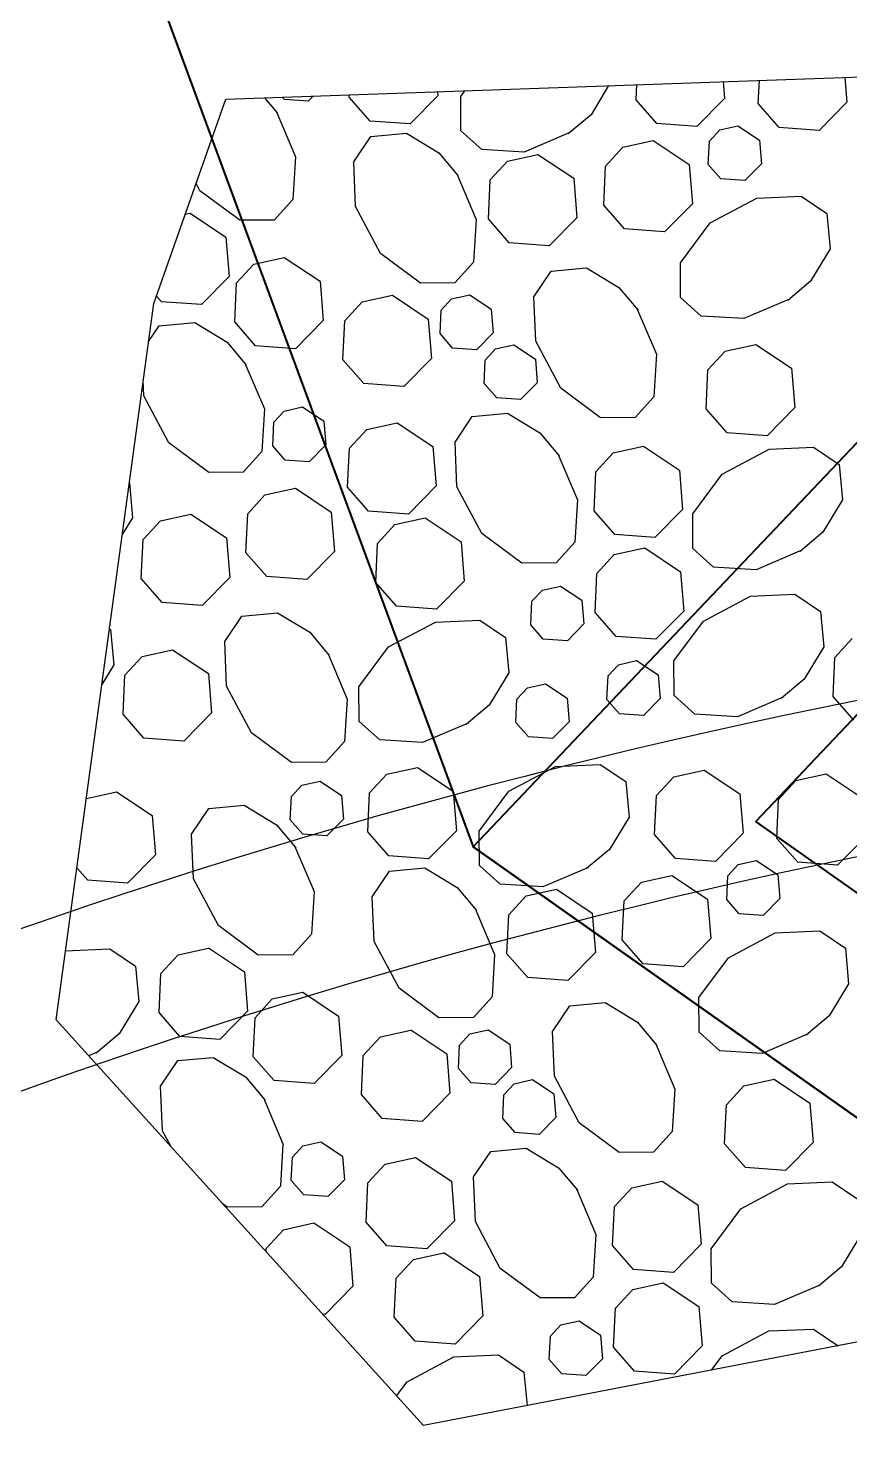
# Model space of a CAD drawing. Header units: inches. Extents: x -5337 to 1057, y 15227 to 19227.
# Drawn here: x -3662.13 to -3648.74, y 16303.41 to 16326.6 of the extents above; entities that cross this region are included whole.
import ezdxf

# ---------------------------------------------------------------- set-up
doc = ezdxf.new("R2010")
doc.units = ezdxf.units.IN
doc.header["$LTSCALE"] = 150
doc.header["$MEASUREMENT"] = 0
for name, color, linetype in [('COMT-MIN', 84, 'Continuous'), ('Level 28', 7, 'Continuous'), ('PAVING', 7, 'Continuous'), ('STORM', 7, 'Continuous')]:
    doc.layers.add(name, color=color, linetype=linetype)

msp = doc.modelspace()

# ---------------------------------------------------------------- linework, layer by layer
at = {"layer": 'COMT-MIN', "color": 5, "linetype": 'Continuous', "lineweight": 40}
for p, q in [((-3654.877, 16313.243), (-3622.085, 16347.806)), ((-3650.267, 16313.66), (-3620.183, 16345.451)), ((-3619.492, 16291.932), (-3650.267, 16313.66)), ((-3620.89, 16289.247), (-3654.877, 16313.243))]:
    msp.add_line(p, q, dxfattribs=at)
at = {"layer": 'Level 28', "color": 250, "linetype": 'Continuous', "lineweight": 40}
for p, q in [((-3668.528, 16350.221), (-3654.877, 16313.243)), ((-3654.877, 16313.243), (-3620.89, 16289.247))]:
    msp.add_line(p, q, dxfattribs=at)
at = {"layer": 'PAVING', "color": 1}
for p, q in [((-3658.912, 16325.445), (-3643.335, 16325.995)), ((-3650.797, 16325.732), (-3650.774, 16325.456)), ((-3650.225, 16325.372), (-3650.207, 16325.753)), ((-3648.813, 16325.802), (-3648.78, 16325.394)), ((-3657.959, 16325.441), (-3657.992, 16325.478)), ((-3657.486, 16325.496), (-3657.568, 16325.412)), ((-3656.899, 16325.477), (-3656.897, 16325.517)), ((-3656.558, 16325.088), (-3656.899, 16325.477)), ((-3655.453, 16325.499), (-3655.906, 16325.04)), ((-3655.459, 16325.567), (-3655.453, 16325.499)), ((-3655.08, 16325.491), (-3655.012, 16325.583)), ((-3655.077, 16324.928), (-3655.08, 16325.491)), ((-3652.668, 16325.666), (-3652.955, 16325.192)), ((-3652.22, 16325.435), (-3652.208, 16325.682)), ((-3660.088, 16322.11), (-3658.912, 16325.445)), ((-3658.281, 16325.468), (-3658.074, 16325.221)), ((-3658.094, 16325.251), (-3657.776, 16324.504)), ((-3657.568, 16325.412), (-3657.959, 16325.441)), ((-3651.879, 16325.046), (-3652.22, 16325.435)), ((-3650.774, 16325.456), (-3651.227, 16324.997)), ((-3649.884, 16324.983), (-3650.225, 16325.372)), ((-3648.78, 16325.394), (-3649.232, 16324.934)), ((-3655.906, 16325.04), (-3656.558, 16325.088)), ((-3652.955, 16325.192), (-3653.328, 16324.879)), ((-3651.227, 16324.997), (-3651.879, 16325.046)), ((-3650.854, 16324.944), (-3650.557, 16325.01)), ((-3650.557, 16325.01), (-3650.207, 16324.777)), ((-3656.827, 16324.42), (-3656.546, 16324.837)), ((-3656.546, 16324.837), (-3655.967, 16324.89)), ((-3655.967, 16324.89), (-3655.44, 16324.571)), ((-3654.739, 16324.623), (-3655.077, 16324.928)), ((-3653.298, 16324.899), (-3654.045, 16324.581)), ((-3651.024, 16324.76), (-3650.854, 16324.944)), ((-3650.207, 16324.777), (-3650.175, 16324.391)), ((-3649.232, 16324.934), (-3649.884, 16324.983)), ((-3655.44, 16324.571), (-3655.127, 16324.197)), ((-3654.045, 16324.581), (-3654.739, 16324.623)), ((-3654.317, 16324.433), (-3653.82, 16324.543)), ((-3653.82, 16324.543), (-3653.236, 16324.154)), ((-3652.716, 16324.353), (-3652.434, 16324.66)), ((-3652.434, 16324.66), (-3651.938, 16324.769)), ((-3651.938, 16324.77), (-3651.354, 16324.381)), ((-3651.042, 16324.378), (-3651.024, 16324.76)), ((-3657.776, 16324.504), (-3657.818, 16323.809)), ((-3656.796, 16323.692), (-3656.827, 16324.42)), ((-3654.599, 16324.127), (-3654.317, 16324.433)), ((-3652.747, 16323.716), (-3652.716, 16324.353)), ((-3651.354, 16324.381), (-3651.301, 16323.738)), ((-3650.838, 16324.144), (-3651.042, 16324.378)), ((-3650.175, 16324.391), (-3650.446, 16324.116)), ((-3655.147, 16324.227), (-3654.829, 16323.48)), ((-3654.629, 16323.49), (-3654.599, 16324.127)), ((-3653.236, 16324.154), (-3653.184, 16323.511)), ((-3650.446, 16324.116), (-3650.838, 16324.144)), ((-3659.337, 16323.952), (-3659.398, 16324.067)), ((-3658.686, 16323.469), (-3659.337, 16323.952)), ((-3650.251, 16323.831), (-3649.523, 16323.862)), ((-3649.523, 16323.862), (-3649.106, 16323.581)), ((-3657.818, 16323.809), (-3658.123, 16323.472)), ((-3656.39, 16322.929), (-3656.796, 16323.692)), ((-3652.406, 16323.327), (-3652.747, 16323.716)), ((-3651.301, 16323.738), (-3651.754, 16323.279)), ((-3651.013, 16323.425), (-3650.251, 16323.831)), ((-3659.575, 16323.567), (-3659.497, 16323.584)), ((-3659.497, 16323.584), (-3658.913, 16323.195)), ((-3658.123, 16323.472), (-3658.686, 16323.469)), ((-3654.829, 16323.48), (-3654.871, 16322.786)), ((-3654.288, 16323.1), (-3654.629, 16323.49)), ((-3653.184, 16323.511), (-3653.636, 16323.052)), ((-3651.497, 16322.774), (-3651.013, 16323.425)), ((-3649.106, 16323.581), (-3649.052, 16323.002)), ((-3658.913, 16323.195), (-3658.86, 16322.552)), ((-3651.754, 16323.279), (-3652.406, 16323.327)), ((-3655.739, 16322.445), (-3656.39, 16322.929)), ((-3653.636, 16323.052), (-3654.288, 16323.1)), ((-3649.052, 16323.002), (-3649.372, 16322.475)), ((-3658.739, 16322.447), (-3658.456, 16322.753)), ((-3658.456, 16322.753), (-3657.961, 16322.863)), ((-3657.961, 16322.863), (-3657.377, 16322.475)), ((-3654.871, 16322.786), (-3655.176, 16322.449)), ((-3653.605, 16322.64), (-3653.026, 16322.693)), ((-3653.026, 16322.693), (-3652.499, 16322.373)), ((-3651.494, 16322.211), (-3651.497, 16322.774)), ((-3658.86, 16322.552), (-3659.313, 16322.093)), ((-3657.377, 16322.475), (-3657.324, 16321.832)), ((-3653.886, 16322.222), (-3653.605, 16322.64)), ((-3649.372, 16322.475), (-3649.745, 16322.162)), ((-3659.965, 16322.141), (-3660.045, 16322.233)), ((-3658.769, 16321.81), (-3658.739, 16322.447)), ((-3656.691, 16322.136), (-3656.195, 16322.246)), ((-3656.195, 16322.246), (-3655.611, 16321.857)), ((-3655.176, 16322.449), (-3655.739, 16322.445)), ((-3655.231, 16322.185), (-3654.934, 16322.251)), ((-3654.934, 16322.251), (-3654.583, 16322.018)), ((-3652.499, 16322.373), (-3652.186, 16322.001)), ((-3661.684, 16310.421), (-3660.088, 16322.11)), ((-3659.313, 16322.093), (-3659.965, 16322.141)), ((-3656.974, 16321.83), (-3656.691, 16322.136)), ((-3655.419, 16321.619), (-3655.401, 16322.001)), ((-3655.401, 16322.001), (-3655.231, 16322.185)), ((-3654.583, 16322.018), (-3654.552, 16321.632)), ((-3653.855, 16321.495), (-3653.886, 16322.222)), ((-3652.206, 16322.03), (-3651.888, 16321.284)), ((-3651.156, 16321.906), (-3651.494, 16322.211)), ((-3649.715, 16322.182), (-3650.461, 16321.864)), ((-3660, 16321.747), (-3659.421, 16321.8)), ((-3659.421, 16321.8), (-3658.894, 16321.48)), ((-3658.428, 16321.421), (-3658.769, 16321.81)), ((-3657.324, 16321.832), (-3657.777, 16321.372)), ((-3657.004, 16321.193), (-3656.974, 16321.83)), ((-3655.611, 16321.857), (-3655.558, 16321.214)), ((-3650.461, 16321.864), (-3651.156, 16321.906)), ((-3660.173, 16321.489), (-3660, 16321.747)), ((-3655.214, 16321.385), (-3655.419, 16321.619)), ((-3654.552, 16321.632), (-3654.823, 16321.356)), ((-3658.894, 16321.48), (-3658.581, 16321.107)), ((-3657.777, 16321.372), (-3658.428, 16321.421)), ((-3654.823, 16321.356), (-3655.214, 16321.385)), ((-3654.68, 16321.187), (-3654.511, 16321.371)), ((-3654.511, 16321.371), (-3654.213, 16321.436)), ((-3654.213, 16321.437), (-3653.863, 16321.203)), ((-3653.449, 16320.732), (-3653.855, 16321.495)), ((-3651.046, 16321.027), (-3650.764, 16321.333)), ((-3650.764, 16321.333), (-3650.267, 16321.443)), ((-3650.267, 16321.443), (-3649.683, 16321.055)), ((-3658.601, 16321.137), (-3658.283, 16320.39)), ((-3656.663, 16320.804), (-3657.004, 16321.193)), ((-3655.558, 16321.214), (-3656.011, 16320.755)), ((-3654.698, 16320.805), (-3654.68, 16321.187)), ((-3653.863, 16321.203), (-3653.831, 16320.818)), ((-3651.888, 16321.284), (-3651.93, 16320.589)), ((-3660.25, 16320.602), (-3660.26, 16320.85)), ((-3651.076, 16320.39), (-3651.046, 16321.027)), ((-3649.683, 16321.055), (-3649.631, 16320.412)), ((-3659.844, 16319.839), (-3660.25, 16320.602)), ((-3656.011, 16320.755), (-3656.663, 16320.804)), ((-3654.494, 16320.571), (-3654.698, 16320.805)), ((-3653.831, 16320.818), (-3654.103, 16320.542)), ((-3652.798, 16320.248), (-3653.449, 16320.732)), ((-3658.283, 16320.39), (-3658.325, 16319.696)), ((-3657.961, 16320.357), (-3657.663, 16320.423)), ((-3657.663, 16320.423), (-3657.313, 16320.189)), ((-3654.103, 16320.542), (-3654.494, 16320.571)), ((-3651.93, 16320.589), (-3652.235, 16320.252)), ((-3650.735, 16320.001), (-3651.076, 16320.39)), ((-3649.631, 16320.412), (-3650.083, 16319.952)), ((-3658.148, 16319.791), (-3658.13, 16320.173)), ((-3658.13, 16320.173), (-3657.961, 16320.357)), ((-3657.313, 16320.189), (-3657.281, 16319.804)), ((-3656.615, 16320.056), (-3656.119, 16320.166)), ((-3656.119, 16320.166), (-3655.535, 16319.777)), ((-3655.174, 16319.848), (-3654.894, 16320.265)), ((-3654.894, 16320.265), (-3654.315, 16320.319)), ((-3654.315, 16320.319), (-3653.788, 16319.999)), ((-3652.235, 16320.252), (-3652.798, 16320.248)), ((-3656.898, 16319.75), (-3656.615, 16320.056)), ((-3653.788, 16319.999), (-3653.474, 16319.626)), ((-3650.083, 16319.952), (-3650.735, 16320.001)), ((-3659.193, 16319.355), (-3659.844, 16319.839)), ((-3658.325, 16319.696), (-3658.63, 16319.359)), ((-3657.944, 16319.557), (-3658.148, 16319.791)), ((-3657.281, 16319.804), (-3657.553, 16319.528)), ((-3656.928, 16319.113), (-3656.898, 16319.75)), ((-3655.535, 16319.777), (-3655.482, 16319.134)), ((-3655.143, 16319.121), (-3655.174, 16319.848)), ((-3652.875, 16319.366), (-3652.593, 16319.672)), ((-3652.593, 16319.672), (-3652.097, 16319.782)), ((-3652.097, 16319.782), (-3651.513, 16319.394)), ((-3650.812, 16319.329), (-3650.05, 16319.735)), ((-3650.05, 16319.735), (-3649.322, 16319.766)), ((-3649.322, 16319.766), (-3648.905, 16319.486)), ((-3657.553, 16319.528), (-3657.944, 16319.557)), ((-3653.494, 16319.656), (-3653.176, 16318.909)), ((-3648.905, 16319.486), (-3648.851, 16318.906)), ((-3658.63, 16319.359), (-3659.193, 16319.355)), ((-3652.905, 16318.729), (-3652.875, 16319.366)), ((-3651.513, 16319.394), (-3651.46, 16318.751)), ((-3651.296, 16318.678), (-3650.812, 16319.329)), ((-3660.488, 16319.179), (-3660.436, 16318.615)), ((-3658.557, 16318.681), (-3658.275, 16318.988)), ((-3658.275, 16318.988), (-3657.778, 16319.097)), ((-3657.778, 16319.097), (-3657.195, 16318.709)), ((-3656.587, 16318.724), (-3656.928, 16319.113)), ((-3655.482, 16319.134), (-3655.935, 16318.675)), ((-3654.738, 16318.358), (-3655.143, 16319.121)), ((-3653.176, 16318.909), (-3653.219, 16318.215)), ((-3651.46, 16318.751), (-3651.913, 16318.292)), ((-3648.851, 16318.906), (-3649.171, 16318.38)), ((-3660.436, 16318.615), (-3660.603, 16318.34)), ((-3660.265, 16318.258), (-3659.982, 16318.565)), ((-3659.982, 16318.565), (-3659.486, 16318.674)), ((-3659.486, 16318.675), (-3658.902, 16318.286)), ((-3658.587, 16318.044), (-3658.557, 16318.681)), ((-3657.195, 16318.709), (-3657.142, 16318.066)), ((-3655.935, 16318.675), (-3656.587, 16318.724)), ((-3656.155, 16318.503), (-3655.659, 16318.613)), ((-3655.659, 16318.613), (-3655.075, 16318.224)), ((-3652.564, 16318.34), (-3652.905, 16318.729)), ((-3651.293, 16318.115), (-3651.296, 16318.678)), ((-3658.902, 16318.286), (-3658.849, 16317.643)), ((-3656.437, 16318.197), (-3656.155, 16318.503)), ((-3654.086, 16317.874), (-3654.738, 16318.358)), ((-3651.913, 16318.292), (-3652.564, 16318.34)), ((-3649.171, 16318.38), (-3649.544, 16318.066)), ((-3660.295, 16317.622), (-3660.265, 16318.258)), ((-3657.142, 16318.066), (-3657.594, 16317.607)), ((-3656.468, 16317.56), (-3656.437, 16318.197)), ((-3655.075, 16318.224), (-3655.022, 16317.581)), ((-3653.219, 16318.215), (-3653.524, 16317.877)), ((-3652.575, 16318.013), (-3652.079, 16318.123)), ((-3652.079, 16318.123), (-3651.495, 16317.734)), ((-3650.955, 16317.811), (-3651.293, 16318.115)), ((-3649.514, 16318.086), (-3650.261, 16317.768)), ((-3658.246, 16317.655), (-3658.587, 16318.044)), ((-3653.524, 16317.877), (-3654.086, 16317.874)), ((-3652.858, 16317.707), (-3652.575, 16318.013)), ((-3659.954, 16317.232), (-3660.295, 16317.622)), ((-3658.849, 16317.643), (-3659.302, 16317.184)), ((-3657.594, 16317.607), (-3658.246, 16317.655)), ((-3652.888, 16317.07), (-3652.858, 16317.707)), ((-3651.495, 16317.734), (-3651.442, 16317.091)), ((-3650.261, 16317.768), (-3650.955, 16317.811)), ((-3656.127, 16317.17), (-3656.468, 16317.56)), ((-3655.022, 16317.581), (-3655.475, 16317.122)), ((-3653.919, 16317.252), (-3653.749, 16317.435)), ((-3653.749, 16317.435), (-3653.452, 16317.501)), ((-3653.452, 16317.501), (-3653.102, 16317.268)), ((-3650.355, 16317.335), (-3649.628, 16317.366)), ((-3649.628, 16317.366), (-3649.21, 16317.085)), ((-3659.302, 16317.184), (-3659.954, 16317.232)), ((-3655.475, 16317.122), (-3656.127, 16317.17)), ((-3653.937, 16316.87), (-3653.919, 16317.252)), ((-3653.102, 16317.268), (-3653.07, 16316.882)), ((-3651.118, 16316.93), (-3650.355, 16317.335)), ((-3658.932, 16316.595), (-3658.651, 16317.012)), ((-3658.651, 16317.012), (-3658.072, 16317.066)), ((-3658.072, 16317.066), (-3657.545, 16316.746)), ((-3656.258, 16316.508), (-3655.495, 16316.913)), ((-3655.495, 16316.913), (-3654.768, 16316.944)), ((-3654.768, 16316.944), (-3654.35, 16316.663)), ((-3652.547, 16316.68), (-3652.888, 16317.07)), ((-3651.442, 16317.091), (-3651.895, 16316.632)), ((-3651.602, 16316.278), (-3651.118, 16316.93)), ((-3649.21, 16317.085), (-3649.157, 16316.507)), ((-3660.812, 16316.805), (-3660.795, 16316.794)), ((-3660.795, 16316.794), (-3660.742, 16316.215)), ((-3657.545, 16316.746), (-3657.231, 16316.373)), ((-3654.35, 16316.663), (-3654.297, 16316.084)), ((-3653.733, 16316.636), (-3653.937, 16316.87)), ((-3653.07, 16316.882), (-3653.341, 16316.607)), ((-3651.895, 16316.632), (-3652.547, 16316.68)), ((-3660.278, 16316.351), (-3659.782, 16316.461)), ((-3659.782, 16316.461), (-3659.198, 16316.073)), ((-3658.901, 16315.867), (-3658.932, 16316.595)), ((-3656.742, 16315.856), (-3656.258, 16316.508)), ((-3653.341, 16316.607), (-3653.733, 16316.636)), ((-3649.157, 16316.507), (-3649.476, 16315.98)), ((-3648.976, 16316.337), (-3648.693, 16316.643)), ((-3660.742, 16316.215), (-3660.937, 16315.894)), ((-3660.561, 16316.045), (-3660.278, 16316.351)), ((-3657.252, 16316.403), (-3656.934, 16315.656)), ((-3652.677, 16316.034), (-3652.508, 16316.218)), ((-3652.508, 16316.218), (-3652.21, 16316.284)), ((-3652.21, 16316.284), (-3651.86, 16316.051)), ((-3651.598, 16315.715), (-3651.602, 16316.278)), ((-3649.006, 16315.7), (-3648.976, 16316.337)), ((-3660.591, 16315.408), (-3660.561, 16316.045)), ((-3659.198, 16316.073), (-3659.145, 16315.43)), ((-3654.297, 16316.084), (-3654.616, 16315.558)), ((-3652.695, 16315.652), (-3652.677, 16316.034)), ((-3651.86, 16316.051), (-3651.828, 16315.665)), ((-3649.476, 16315.98), (-3649.85, 16315.666)), ((-3658.495, 16315.105), (-3658.901, 16315.867)), ((-3656.738, 16315.293), (-3656.742, 16315.856)), ((-3654.163, 16315.656), (-3653.993, 16315.84)), ((-3653.993, 16315.84), (-3653.696, 16315.906)), ((-3653.695, 16315.906), (-3653.345, 16315.673)), ((-3656.934, 16315.656), (-3656.976, 16314.962)), ((-3654.616, 16315.558), (-3654.99, 16315.244)), ((-3654.181, 16315.274), (-3654.163, 16315.656)), ((-3653.345, 16315.673), (-3653.313, 16315.287)), ((-3652.491, 16315.418), (-3652.695, 16315.652)), ((-3651.828, 16315.665), (-3652.1, 16315.389)), ((-3651.261, 16315.411), (-3651.598, 16315.715)), ((-3649.82, 16315.686), (-3650.567, 16315.368)), ((-3648.665, 16315.311), (-3649.006, 16315.7)), ((-3660.25, 16315.019), (-3660.591, 16315.408)), ((-3659.145, 16315.43), (-3659.598, 16314.971)), ((-3656.401, 16314.989), (-3656.738, 16315.293)), ((-3653.976, 16315.04), (-3654.181, 16315.274)), ((-3653.313, 16315.287), (-3653.585, 16315.011)), ((-3652.1, 16315.389), (-3652.491, 16315.418)), ((-3650.567, 16315.368), (-3651.261, 16315.411)), ((-3657.843, 16314.621), (-3658.495, 16315.105)), ((-3654.96, 16315.264), (-3655.706, 16314.946)), ((-3653.585, 16315.011), (-3653.976, 16315.04)), ((-3659.598, 16314.971), (-3660.25, 16315.019)), ((-3656.976, 16314.962), (-3657.281, 16314.625)), ((-3655.706, 16314.946), (-3656.401, 16314.989)), ((-3657.281, 16314.625), (-3657.843, 16314.621)), ((-3653.532, 16314.559), (-3652.804, 16314.59)), ((-3652.804, 16314.59), (-3652.387, 16314.309)), ((-3656.567, 16314.125), (-3656.284, 16314.431)), ((-3656.284, 16314.431), (-3655.788, 16314.541)), ((-3655.788, 16314.541), (-3655.204, 16314.152)), ((-3654.295, 16314.153), (-3653.532, 16314.559)), ((-3651.888, 16314.083), (-3651.605, 16314.389)), ((-3651.605, 16314.389), (-3651.109, 16314.498)), ((-3651.109, 16314.499), (-3650.526, 16314.11)), ((-3649.611, 16314.326), (-3649.115, 16314.436)), ((-3649.115, 16314.436), (-3648.531, 16314.047)), ((-3661.19, 16314.035), (-3660.7, 16314.144)), ((-3660.7, 16314.144), (-3660.116, 16313.755)), ((-3657.844, 16314.068), (-3657.674, 16314.251)), ((-3657.674, 16314.251), (-3657.377, 16314.317)), ((-3657.377, 16314.317), (-3657.026, 16314.084)), ((-3656.597, 16313.488), (-3656.567, 16314.125)), ((-3655.204, 16314.152), (-3655.151, 16313.509)), ((-3654.778, 16313.501), (-3654.295, 16314.153)), ((-3652.387, 16314.309), (-3652.334, 16313.73)), ((-3650.526, 16314.11), (-3650.472, 16313.467)), ((-3649.893, 16314.02), (-3649.611, 16314.326)), ((-3659.191, 16313.87), (-3658.613, 16313.924)), ((-3658.613, 16313.924), (-3658.085, 16313.605)), ((-3657.862, 16313.685), (-3657.844, 16314.068)), ((-3657.026, 16314.084), (-3656.995, 16313.698)), ((-3651.918, 16313.446), (-3651.888, 16314.083)), ((-3649.923, 16313.383), (-3649.893, 16314.02)), ((-3660.116, 16313.755), (-3660.063, 16313.113)), ((-3659.472, 16313.453), (-3659.191, 16313.87)), ((-3657.658, 16313.452), (-3657.862, 16313.685)), ((-3656.995, 16313.698), (-3657.266, 16313.423)), ((-3652.334, 16313.73), (-3652.653, 16313.203)), ((-3659.441, 16312.726), (-3659.472, 16313.453)), ((-3658.085, 16313.605), (-3657.772, 16313.231)), ((-3657.266, 16313.423), (-3657.658, 16313.452)), ((-3656.256, 16313.099), (-3656.597, 16313.488)), ((-3655.151, 16313.509), (-3655.604, 16313.05)), ((-3654.775, 16312.939), (-3654.778, 16313.501)), ((-3651.577, 16313.056), (-3651.918, 16313.446)), ((-3650.472, 16313.467), (-3650.925, 16313.008)), ((-3657.792, 16313.261), (-3657.474, 16312.515)), ((-3652.653, 16313.203), (-3653.026, 16312.89)), ((-3649.582, 16312.993), (-3649.923, 16313.383)), ((-3648.478, 16313.404), (-3648.931, 16312.945)), ((-3660.063, 16313.113), (-3660.516, 16312.653)), ((-3655.604, 16313.05), (-3656.256, 16313.099)), ((-3650.925, 16313.008), (-3651.577, 16313.056)), ((-3650.722, 16312.771), (-3650.553, 16312.955)), ((-3650.553, 16312.955), (-3650.255, 16313.02)), ((-3650.255, 16313.021), (-3649.905, 16312.787)), ((-3648.931, 16312.945), (-3649.582, 16312.993)), ((-3661.167, 16312.702), (-3661.345, 16312.904)), ((-3659.036, 16311.963), (-3659.441, 16312.726)), ((-3656.525, 16312.43), (-3656.244, 16312.847)), ((-3656.244, 16312.847), (-3655.665, 16312.901)), ((-3655.665, 16312.901), (-3655.139, 16312.581)), ((-3654.438, 16312.634), (-3654.775, 16312.939)), ((-3652.996, 16312.91), (-3653.743, 16312.591)), ((-3652.132, 16312.67), (-3651.636, 16312.78)), ((-3651.636, 16312.78), (-3651.052, 16312.392)), ((-3650.74, 16312.389), (-3650.722, 16312.771)), ((-3649.905, 16312.787), (-3649.873, 16312.402)), ((-3660.516, 16312.653), (-3661.167, 16312.702)), ((-3657.474, 16312.515), (-3657.517, 16311.82)), ((-3655.139, 16312.581), (-3654.825, 16312.208)), ((-3653.743, 16312.591), (-3654.438, 16312.634)), ((-3654.015, 16312.444), (-3653.519, 16312.553)), ((-3653.519, 16312.554), (-3652.935, 16312.165)), ((-3652.415, 16312.364), (-3652.132, 16312.67)), ((-3656.494, 16311.702), (-3656.525, 16312.43)), ((-3654.297, 16312.137), (-3654.015, 16312.444)), ((-3652.445, 16311.727), (-3652.415, 16312.364)), ((-3651.052, 16312.392), (-3650.999, 16311.749)), ((-3650.536, 16312.155), (-3650.74, 16312.389)), ((-3649.873, 16312.402), (-3650.145, 16312.126)), ((-3654.845, 16312.238), (-3654.527, 16311.491)), ((-3654.327, 16311.5), (-3654.297, 16312.137)), ((-3652.935, 16312.165), (-3652.882, 16311.522)), ((-3650.145, 16312.126), (-3650.536, 16312.155)), ((-3658.384, 16311.479), (-3659.036, 16311.963)), ((-3657.517, 16311.82), (-3657.821, 16311.483)), ((-3650.712, 16311.436), (-3649.949, 16311.842)), ((-3649.949, 16311.842), (-3649.221, 16311.873)), ((-3649.221, 16311.873), (-3648.804, 16311.592)), ((-3661.53, 16311.55), (-3660.806, 16311.581)), ((-3660.806, 16311.581), (-3660.389, 16311.3)), ((-3659.691, 16311.485), (-3659.195, 16311.594)), ((-3659.195, 16311.595), (-3658.611, 16311.206)), ((-3656.088, 16310.94), (-3656.494, 16311.702)), ((-3652.104, 16311.338), (-3652.445, 16311.727)), ((-3650.999, 16311.749), (-3651.452, 16311.289)), ((-3648.804, 16311.592), (-3648.751, 16311.013)), ((-3659.974, 16311.178), (-3659.691, 16311.485)), ((-3657.821, 16311.483), (-3658.384, 16311.479)), ((-3654.527, 16311.491), (-3654.57, 16310.797)), ((-3653.986, 16311.111), (-3654.327, 16311.5)), ((-3652.882, 16311.522), (-3653.335, 16311.063)), ((-3651.452, 16311.289), (-3652.104, 16311.338)), ((-3651.195, 16310.785), (-3650.712, 16311.436)), ((-3660.389, 16311.3), (-3660.336, 16310.721)), ((-3660.004, 16310.541), (-3659.974, 16311.178)), ((-3658.611, 16311.206), (-3658.558, 16310.563)), ((-3653.335, 16311.063), (-3653.986, 16311.111)), ((-3658.155, 16310.764), (-3657.659, 16310.874)), ((-3657.659, 16310.874), (-3657.075, 16310.485)), ((-3655.437, 16310.456), (-3656.088, 16310.94)), ((-3648.751, 16311.013), (-3649.07, 16310.486)), ((-3660.336, 16310.721), (-3660.655, 16310.194)), ((-3658.437, 16310.458), (-3658.155, 16310.764)), ((-3654.57, 16310.797), (-3654.874, 16310.46)), ((-3653.584, 16310.233), (-3653.303, 16310.65)), ((-3653.303, 16310.65), (-3652.724, 16310.704)), ((-3652.724, 16310.704), (-3652.197, 16310.384)), ((-3651.192, 16310.222), (-3651.195, 16310.785)), ((-3655.69, 16303.803), (-3661.684, 16310.421)), ((-3659.663, 16310.152), (-3660.004, 16310.541)), ((-3658.558, 16310.563), (-3659.011, 16310.104)), ((-3658.467, 16309.821), (-3658.437, 16310.458)), ((-3657.075, 16310.485), (-3657.022, 16309.843)), ((-3654.874, 16310.46), (-3655.437, 16310.456)), ((-3649.07, 16310.486), (-3649.443, 16310.173)), ((-3660.655, 16310.194), (-3661.028, 16309.881)), ((-3656.389, 16310.147), (-3655.893, 16310.256)), ((-3655.893, 16310.257), (-3655.309, 16309.868)), ((-3655.099, 16310.012), (-3654.93, 16310.196)), ((-3654.93, 16310.196), (-3654.632, 16310.261)), ((-3654.632, 16310.262), (-3654.281, 16310.028)), ((-3653.553, 16309.506), (-3653.584, 16310.233)), ((-3652.197, 16310.384), (-3651.884, 16310.011)), ((-3650.854, 16309.917), (-3651.192, 16310.222)), ((-3649.413, 16310.193), (-3650.16, 16309.875)), ((-3659.011, 16310.104), (-3659.663, 16310.152)), ((-3656.672, 16309.841), (-3656.389, 16310.147)), ((-3655.117, 16309.63), (-3655.099, 16310.012)), ((-3654.281, 16310.028), (-3654.25, 16309.643)), ((-3651.904, 16310.041), (-3651.586, 16309.294)), ((-3660.998, 16309.901), (-3661.153, 16309.835)), ((-3659.979, 16309.34), (-3659.698, 16309.757)), ((-3659.698, 16309.757), (-3659.119, 16309.811)), ((-3659.119, 16309.811), (-3658.592, 16309.491)), ((-3658.127, 16309.432), (-3658.467, 16309.821)), ((-3657.022, 16309.843), (-3657.475, 16309.383)), ((-3656.702, 16309.204), (-3656.672, 16309.841)), ((-3655.309, 16309.868), (-3655.256, 16309.225)), ((-3650.16, 16309.875), (-3650.854, 16309.917)), ((-3658.592, 16309.491), (-3658.279, 16309.118)), ((-3654.913, 16309.396), (-3655.117, 16309.63)), ((-3654.25, 16309.643), (-3654.521, 16309.367)), ((-3653.147, 16308.743), (-3653.553, 16309.506)), ((-3659.948, 16308.612), (-3659.979, 16309.34)), ((-3657.475, 16309.383), (-3658.127, 16309.432)), ((-3654.521, 16309.367), (-3654.913, 16309.396)), ((-3654.378, 16309.198), (-3654.209, 16309.381)), ((-3654.209, 16309.381), (-3653.911, 16309.447)), ((-3653.911, 16309.447), (-3653.561, 16309.214)), ((-3651.586, 16309.294), (-3651.628, 16308.6)), ((-3650.744, 16309.038), (-3650.462, 16309.344)), ((-3650.462, 16309.344), (-3649.965, 16309.454)), ((-3649.965, 16309.454), (-3649.382, 16309.065)), ((-3658.299, 16309.148), (-3657.981, 16308.401)), ((-3656.361, 16308.814), (-3656.702, 16309.204)), ((-3655.256, 16309.225), (-3655.709, 16308.766)), ((-3654.396, 16308.815), (-3654.378, 16309.198)), ((-3653.561, 16309.214), (-3653.529, 16308.828)), ((-3650.774, 16308.401), (-3650.744, 16309.038)), ((-3649.382, 16309.065), (-3649.329, 16308.422)), ((-3655.709, 16308.766), (-3656.361, 16308.814)), ((-3654.192, 16308.582), (-3654.396, 16308.815)), ((-3653.529, 16308.828), (-3653.801, 16308.553)), ((-3659.808, 16308.35), (-3659.948, 16308.612)), ((-3653.801, 16308.553), (-3654.192, 16308.582)), ((-3652.496, 16308.259), (-3653.147, 16308.743)), ((-3651.628, 16308.6), (-3651.933, 16308.263)), ((-3657.981, 16308.401), (-3658.023, 16307.707)), ((-3657.828, 16308.184), (-3657.659, 16308.367)), ((-3657.659, 16308.367), (-3657.361, 16308.433)), ((-3657.361, 16308.434), (-3657.011, 16308.2)), ((-3654.592, 16308.276), (-3654.013, 16308.329)), ((-3654.013, 16308.329), (-3653.486, 16308.01)), ((-3650.433, 16308.011), (-3650.774, 16308.401)), ((-3649.329, 16308.422), (-3649.781, 16307.963)), ((-3657.846, 16307.801), (-3657.828, 16308.184)), ((-3657.011, 16308.2), (-3656.979, 16307.814)), ((-3656.313, 16308.067), (-3655.817, 16308.176)), ((-3655.817, 16308.177), (-3655.233, 16307.788)), ((-3654.873, 16307.859), (-3654.592, 16308.276)), ((-3651.933, 16308.263), (-3652.496, 16308.259)), ((-3656.596, 16307.761), (-3656.313, 16308.067)), ((-3654.841, 16307.131), (-3654.873, 16307.859)), ((-3653.486, 16308.01), (-3653.172, 16307.637)), ((-3649.781, 16307.963), (-3650.433, 16308.011)), ((-3658.023, 16307.707), (-3658.328, 16307.369)), ((-3657.642, 16307.568), (-3657.846, 16307.801)), ((-3656.979, 16307.814), (-3657.251, 16307.539)), ((-3656.626, 16307.124), (-3656.596, 16307.761)), ((-3655.233, 16307.788), (-3655.18, 16307.145)), ((-3653.192, 16307.667), (-3652.874, 16306.92)), ((-3652.573, 16307.377), (-3652.291, 16307.683)), ((-3652.291, 16307.683), (-3651.795, 16307.793)), ((-3651.795, 16307.793), (-3651.211, 16307.404)), ((-3650.511, 16307.34), (-3649.748, 16307.746)), ((-3649.748, 16307.746), (-3649.02, 16307.777)), ((-3649.02, 16307.777), (-3648.603, 16307.496)), ((-3658.891, 16307.366), (-3658.971, 16307.425)), ((-3657.251, 16307.539), (-3657.642, 16307.568)), ((-3651.211, 16307.404), (-3651.158, 16306.761)), ((-3658.328, 16307.369), (-3658.891, 16307.366)), ((-3652.603, 16306.74), (-3652.573, 16307.377)), ((-3650.994, 16306.689), (-3650.511, 16307.34)), ((-3658.255, 16306.692), (-3657.973, 16306.998)), ((-3657.973, 16306.998), (-3657.477, 16307.108)), ((-3657.477, 16307.108), (-3656.893, 16306.719)), ((-3656.285, 16306.734), (-3656.626, 16307.124)), ((-3655.18, 16307.145), (-3655.633, 16306.686)), ((-3654.436, 16306.368), (-3654.841, 16307.131)), ((-3652.874, 16306.92), (-3652.917, 16306.226)), ((-3658.258, 16306.638), (-3658.255, 16306.692)), ((-3656.893, 16306.719), (-3656.84, 16306.076)), ((-3655.633, 16306.686), (-3656.285, 16306.734)), ((-3652.263, 16306.351), (-3652.603, 16306.74)), ((-3651.158, 16306.761), (-3651.611, 16306.302)), ((-3650.991, 16306.126), (-3650.994, 16306.689)), ((-3648.55, 16306.917), (-3648.869, 16306.39)), ((-3656.136, 16306.207), (-3655.853, 16306.514)), ((-3655.853, 16306.514), (-3655.357, 16306.623)), ((-3655.357, 16306.624), (-3654.773, 16306.235)), ((-3654.773, 16306.235), (-3654.72, 16305.592)), ((-3653.784, 16305.885), (-3654.436, 16306.368)), ((-3652.917, 16306.226), (-3653.222, 16305.888)), ((-3651.611, 16306.302), (-3652.263, 16306.351)), ((-3648.869, 16306.39), (-3649.242, 16306.077)), ((-3656.84, 16306.076), (-3657.293, 16305.617)), ((-3656.166, 16305.571), (-3656.136, 16306.207)), ((-3652.556, 16305.717), (-3652.274, 16306.024)), ((-3652.274, 16306.024), (-3651.778, 16306.133)), ((-3651.778, 16306.134), (-3651.194, 16305.745)), ((-3650.654, 16305.821), (-3650.991, 16306.126)), ((-3649.212, 16306.097), (-3649.959, 16305.779)), ((-3644.406, 16305.976), (-3655.69, 16303.803)), ((-3653.222, 16305.888), (-3653.784, 16305.885)), ((-3649.959, 16305.779), (-3650.654, 16305.821)), ((-3657.293, 16305.617), (-3657.337, 16305.621)), ((-3655.825, 16305.181), (-3656.166, 16305.571)), ((-3654.72, 16305.592), (-3655.173, 16305.133)), ((-3652.586, 16305.081), (-3652.556, 16305.717)), ((-3651.194, 16305.745), (-3651.141, 16305.102)), ((-3653.617, 16305.262), (-3653.448, 16305.446)), ((-3653.448, 16305.446), (-3653.15, 16305.512)), ((-3653.15, 16305.512), (-3652.8, 16305.279)), ((-3650.816, 16304.94), (-3650.053, 16305.346)), ((-3650.053, 16305.346), (-3649.326, 16305.377)), ((-3649.326, 16305.377), (-3648.923, 16305.106)), ((-3655.173, 16305.133), (-3655.825, 16305.181)), ((-3653.635, 16304.88), (-3653.617, 16305.262)), ((-3652.8, 16305.279), (-3652.768, 16304.893)), ((-3652.245, 16304.691), (-3652.586, 16305.081)), ((-3651.141, 16305.102), (-3651.594, 16304.643)), ((-3655.956, 16304.518), (-3655.193, 16304.924)), ((-3655.193, 16304.924), (-3654.466, 16304.955)), ((-3654.466, 16304.955), (-3654.049, 16304.674)), ((-3653.431, 16304.647), (-3653.635, 16304.88)), ((-3652.768, 16304.893), (-3653.04, 16304.618)), ((-3650.989, 16304.708), (-3650.816, 16304.94)), ((-3654.049, 16304.674), (-3653.998, 16304.129)), ((-3653.04, 16304.618), (-3653.431, 16304.647)), ((-3651.594, 16304.643), (-3652.245, 16304.691)), ((-3656.128, 16304.286), (-3655.956, 16304.518))]:
    msp.add_line(p, q, dxfattribs=at)
at = {"layer": 'STORM', "color": 5}
for radius, start in [(101.25, 91.66784), (98.75, 91.64993)]:
    msp.add_arc((-3628.854, 16216.327), radius, start, 181.85882, dxfattribs=at)

doc.saveas('drawing.dxf')
